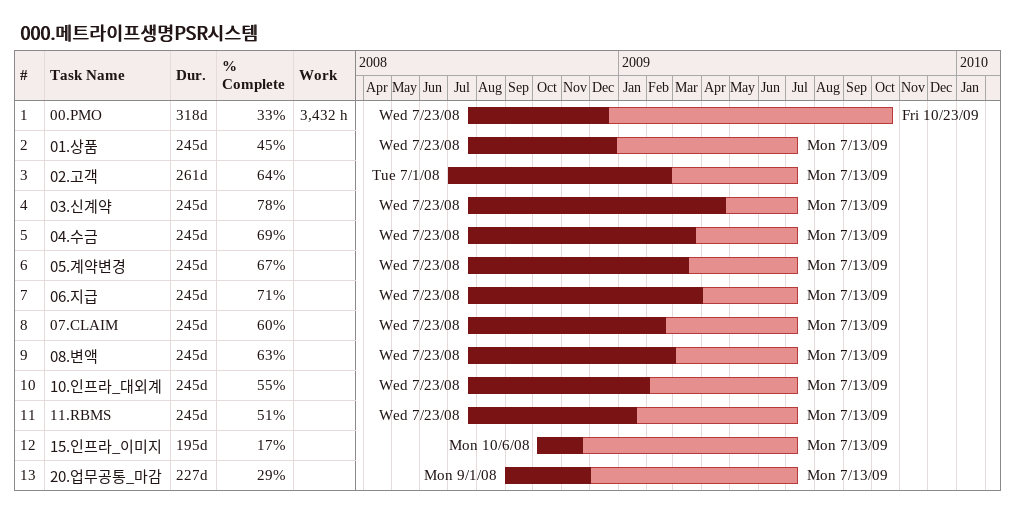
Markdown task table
000.메트라이프생명PSR시스템

| ID | Task | Duration | Start | Finish | % complete | Work (h) |
|---|---|---|---|---|---|---|
| 1 | 00.PMO | 318d | 2008-07-23 | 2009-10-23 | 33 | 3432 |
| 2 | 01.상품 | 245d | 2008-07-23 | 2009-07-13 | 45 |  |
| 3 | 02.고객 | 261d | 2008-07-01 | 2009-07-13 | 64 |  |
| 4 | 03.신계약 | 245d | 2008-07-23 | 2009-07-13 | 78 |  |
| 5 | 04.수금 | 245d | 2008-07-23 | 2009-07-13 | 69 |  |
| 6 | 05.계약변경 | 245d | 2008-07-23 | 2009-07-13 | 67 |  |
| 7 | 06.지급 | 245d | 2008-07-23 | 2009-07-13 | 71 |  |
| 8 | 07.CLAIM | 245d | 2008-07-23 | 2009-07-13 | 60 |  |
| 9 | 08.변액 | 245d | 2008-07-23 | 2009-07-13 | 63 |  |
| 10 | 10.인프라_대외계 | 245d | 2008-07-23 | 2009-07-13 | 55 |  |
| 11 | 11.RBMS | 245d | 2008-07-23 | 2009-07-13 | 51 |  |
| 12 | 15.인프라_이미지 | 195d | 2008-10-06 | 2009-07-13 | 17 |  |
| 13 | 20.업무공통_마감 | 227d | 2008-09-01 | 2009-07-13 | 29 |  |
